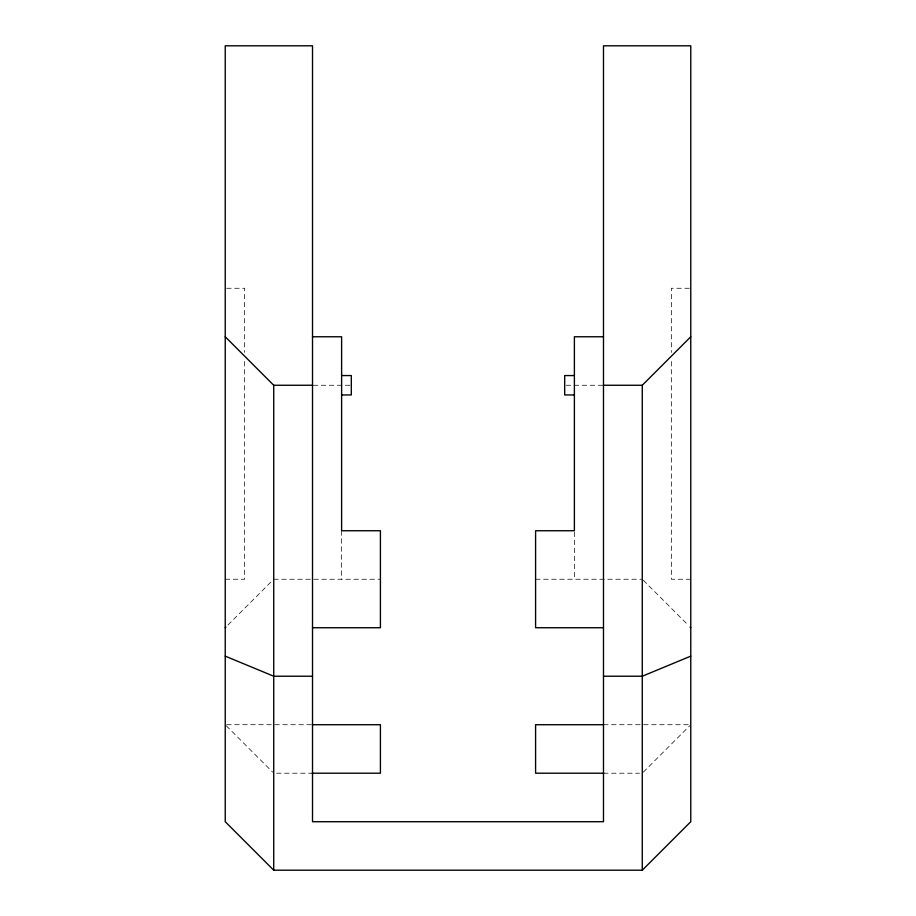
<?xml version="1.0" encoding="UTF-8"?>
<svg xmlns="http://www.w3.org/2000/svg" width="916" height="916" viewBox="0 0 916 916"><rect width="100%" height="100%" fill="white"/><g stroke="black" fill="none" stroke-linecap="round" stroke-linejoin="round"><path stroke-width="0.69" stroke-dasharray="4.58 3.44" d="M227.924 625.033L272.716 580.24M643.284 772.199L689.759 725.724M226.618 288.265L244.629 288.265L244.629 352.454M689.382 288.265L671.371 288.265L671.371 352.454M313.226 385.258L349.901 385.258M566.099 385.258L602.774 385.258M225.233 579.233L244.629 579.233L244.629 359.587M273.724 579.233L380.415 579.233M535.585 579.233L642.276 579.233M690.767 579.233L671.371 579.233L671.371 359.587M226.664 724.716L312.516 724.716M603.484 724.716L689.336 724.716M276.495 773.207L312.516 773.207M603.484 773.207L639.505 773.207M643.284 580.24L688.076 625.033M226.241 725.724L272.716 772.199M574.389 532.093L574.389 579.233M341.611 530.742L341.611 579.233"/><path stroke-width="1.37" d="M225.233 627.735L225.897 627.059M642.276 870.2L690.767 821.709L690.767 45.8L603.484 45.8L603.484 821.709L312.516 821.709L312.516 45.8L225.233 45.8L225.233 821.709L273.724 870.2L642.276 870.2L642.276 385.258L690.767 336.767M690.767 656.142L642.276 676.226L603.484 676.226M312.516 336.767L341.611 336.767L341.611 530.742L380.415 530.742L380.415 627.735L312.516 627.735M603.484 336.767L574.389 336.767L574.389 530.742L535.585 530.742L535.585 627.735L603.484 627.735M341.611 375.56L351.309 375.56L351.309 394.956L341.611 394.956M574.389 375.56L564.691 375.56L564.691 394.956L574.389 394.956M225.233 336.767L273.724 385.258L312.516 385.258M603.484 385.258L642.276 385.258M312.516 676.226L273.724 676.226L225.233 656.142M312.516 724.716L380.415 724.716L380.415 773.207L312.127 773.207M603.484 724.716L535.585 724.716L535.585 773.207L603.873 773.207M690.103 627.059L690.767 627.735M273.724 385.258L273.724 870.2"/></g></svg>
